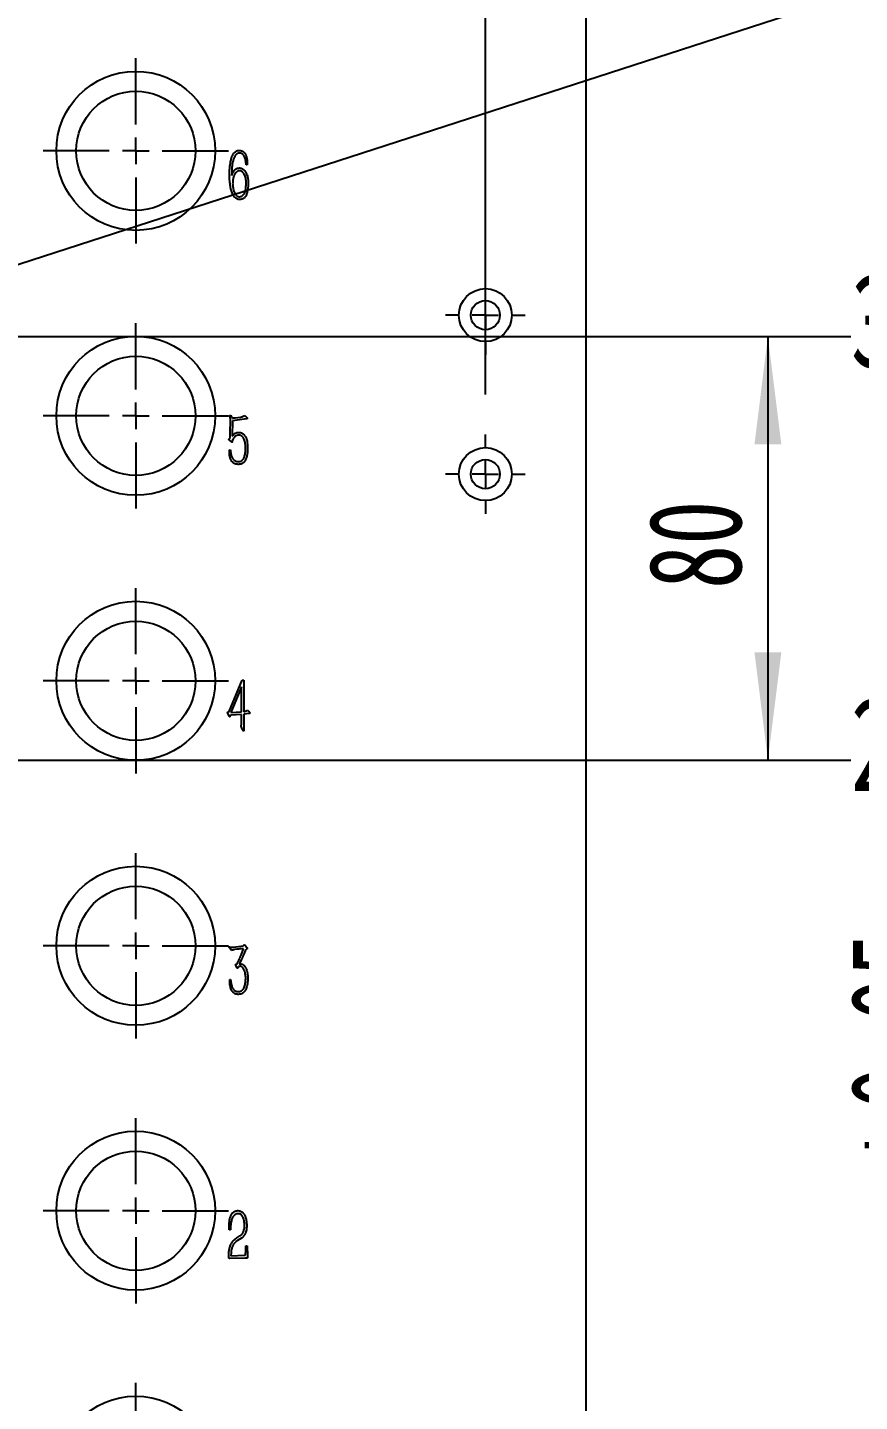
# Model space of a CAD drawing. Extents: x 2 to 292, y 3 to 207.
# Drawn here: x 146.7 to 178.1, y 81.1 to 132.9 of the extents above; entities that cross this region are included whole.
import ezdxf

# ---------------------------------------------------------------- set-up
doc = ezdxf.new("R2010")
doc.units = 0
doc.linetypes.add('SLD-实线', pattern=[0])
doc.layers.get('0').update_dxf_attribs({"linetype": 'CONTINUOUS'})
doc.layers.add('图框', color=7, linetype='SLD-实线')
doc.styles.add('SLDTEXTSTYLE0', font='TXT', dxfattribs={"width": 0.7, "bigfont": 'bigfont'})
doc.styles.add('SLDTEXTSTYLE10', font='TXT', dxfattribs={"width": 0.633333})
doc.styles.add('SLDTEXTSTYLE2', font='TXT', dxfattribs={"width": 0.7})
doc.dimstyles.new('SLDDIMSTYLE1', dxfattribs={"dimtxt": 3.5, "dimasz": 4.08, "dimexe": 0, "dimexo": 0.0625, "dimgap": 0.875, "dimtad": 0, "dimtih": 1, "dimtoh": 1, "dimlfac": 5, "dimrnd": 1e-09, "dimzin": 12, "dimtxsty": 'SLDTEXTSTYLE2', "dimblk1": 'NONE', "dimblk2": 'NONE', "dimsah": 1, "dimcen": 0.09, "dimazin": 3, "dimtfac": 1, "dimtofl": 0, "dimtmove": 0, "dimatfit": 3, "dimtolj": 1, "dimtzin": 12})
doc.dimstyles.new('SLDDIMSTYLE4', dxfattribs={"dimtxt": 3.5, "dimasz": 4.08, "dimexe": 0, "dimexo": 0.0625, "dimgap": 0.875, "dimtad": 2, "dimlfac": 5, "dimrnd": 1e-09, "dimzin": 12, "dimtxsty": 'SLDTEXTSTYLE2', "dimsah": 1, "dimcen": 0.09, "dimazin": 3, "dimtfac": 1, "dimtofl": 0, "dimtmove": 0, "dimatfit": 3, "dimtolj": 1, "dimtzin": 12})
doc.dimstyles.new('SLDDIMSTYLE5', dxfattribs={"dimtxt": 3.5, "dimasz": 4.08, "dimexe": 0, "dimexo": 0.0625, "dimgap": 0.875, "dimtad": 2, "dimlfac": 5, "dimrnd": 1e-09, "dimzin": 12, "dimtxsty": 'SLDTEXTSTYLE2', "dimsah": 1, "dimcen": 0.09, "dimazin": 3, "dimtol": 1, "dimtp": 0.05, "dimtfac": 1, "dimtofl": 0, "dimtmove": 0, "dimatfit": 3, "dimtolj": 1})
doc.dimstyles.new('SLDDIMSTYLE8', dxfattribs={"dimtxt": 3.5, "dimasz": 4.08, "dimexe": 0, "dimexo": 0.0625, "dimgap": 0.875, "dimtad": 0, "dimtih": 1, "dimtoh": 1, "dimlfac": 5, "dimrnd": 1e-09, "dimzin": 4, "dimtxsty": 'SLDTEXTSTYLE2', "dimblk1": 'NONE', "dimsah": 1, "dimcen": 0, "dimazin": 3, "dimtfac": 1, "dimtmove": 0, "dimatfit": 3, "dimtolj": 1, "dimtzin": 12})

# ---------------------------------------------------------------- blocks, each defined once
blk = doc.blocks.new('_D_20')
at = {"layer": '图框', "color": 5}
blk.add_line((163.965, 119.071), (163.965, 165.671), dxfattribs=at)
at = {"layer": '图框', "color": 5, "insert": (161.618, 165.671), "char_height": 3.5, "attachment_point": 1, "rotation": 90, "style": 'SLDTEXTSTYLE2'}
blk.add_mtext('571', dxfattribs=at)
blk = doc.blocks.new('_NONE')
blk = doc.blocks.new('_D_35')
at = {"layer": '图框', "color": 5}
blk.add_line((113.265, 105.271), (177.765, 105.271), dxfattribs=at)
at = {"layer": '图框', "color": 5, "insert": (177.765, 107.618), "char_height": 3.5, "attachment_point": 1, "style": 'SLDTEXTSTYLE2'}
blk.add_mtext('295', dxfattribs=at)
blk = doc.blocks.new('_D_40')
at = {"layer": '图框', "color": 5}
blk.add_line((113.265, 121.271), (177.765, 121.271), dxfattribs=at)
at = {"layer": '图框', "color": 5, "insert": (177.765, 123.618), "char_height": 3.5, "attachment_point": 1, "style": 'SLDTEXTSTYLE2'}
blk.add_mtext('375', dxfattribs=at)
blk = doc.blocks.new('_D_47')
at = {"layer": '图框', "color": 5}
blk.add_line((115.265, 159.271), (176.538, 159.271), dxfattribs=at)
at = {"layer": '图框', "color": 5, "insert": (176.538, 161.618), "char_height": 3.5, "attachment_point": 1, "style": 'SLDTEXTSTYLE2'}
blk.add_mtext('565', dxfattribs=at)
blk = doc.blocks.new('_D_54')
at = {"layer": '图框', "color": 5}
for p, q in [((145.265, 146.271), (188.626, 146.271)), ((186.626, 146.271), (186.626, 80.271)), ((145.265, 80.271), (188.626, 80.271))]:
    blk.add_line(p, q, dxfattribs=at)
for points in [[(186.626, 146.271), (186.118, 142.191), (187.134, 142.191)], [(186.626, 80.271), (187.134, 84.351), (186.118, 84.351)]]:
    blk.add_solid(points, dxfattribs=at)
at = {"layer": '图框', "color": 5, "char_height": 3.5, "attachment_point": 1, "rotation": 90, "style": 'SLDTEXTSTYLE2'}
for s, insert in [('0.05', (177.745, 92.068)), ('0', (182.1, 92.068)), ('+', (177.745, 89.914)), ('330', (182.115, 83.775))]:
    blk.add_mtext(s, dxfattribs=dict(at, insert=insert))
blk = doc.blocks.new('_D_55')
at = {"layer": '图框', "color": 5}
for p, q in [((107.265, 121.271), (176.633, 121.271)), ((174.633, 121.271), (174.633, 105.271)), ((107.265, 105.271), (176.633, 105.271))]:
    blk.add_line(p, q, dxfattribs=at)
for points in [[(174.633, 121.271), (174.125, 117.191), (175.141, 117.191)], [(174.633, 105.271), (175.141, 109.351), (174.125, 109.351)]]:
    blk.add_solid(points, dxfattribs=at)
at = {"layer": '图框', "color": 5, "insert": (170.122, 111.738), "char_height": 3.5, "attachment_point": 1, "rotation": 90, "style": 'SLDTEXTSTYLE2'}
blk.add_mtext('80', dxfattribs=at)
blk = doc.blocks.new('SW_SYMBOL_HOLE_SPOT')
at = {"layer": '图框', "color": 0}
for p, q in [((0, 875), (0, 75)), ((1600, 75), (1600, 875)), ((0, 75), (1600, 75))]:
    blk.add_line(p, q, dxfattribs=at)
blk = doc.blocks.new('SW_SYMBOL_HOLE_DEPTH')
at = {"layer": '图框', "color": 0}
for p, q in [((0, 875), (800, 875)), ((400, 875), (400, 75)), ((100, 555), (400, 75)), ((700, 555), (400, 75))]:
    blk.add_line(p, q, dxfattribs=at)
blk = doc.blocks.new('_D_61')
at = {"layer": '图框', "color": 5}
for p, q in [((113.788, 113.441), (189.996, 138.136)), ((189.996, 138.136), (217.15, 138.136)), ((112.741, 113.102), (113.788, 113.441))]:
    blk.add_line(p, q, dxfattribs=at)
blk.add_solid([(113.788, 113.441), (117.826, 114.215), (117.512, 115.182)], dxfattribs=at)
at = {"layer": '图框', "color": 5, "xscale": 0.004511737089201878, "yscale": 0.004511737089201878, "zscale": 0.004511737089201878}
for name, p in [('SW_SYMBOL_HOLE_SPOT', (192.078, 132.95)), ('SW_SYMBOL_HOLE_DEPTH', (209.691, 132.95))]:
    blk.add_blockref(name, p, dxfattribs=at)
at = {"layer": '图框', "color": 5, "char_height": 3.5, "attachment_point": 1}
for s, insert, style in [('%%c', (197.714, 141.97), 'SLDTEXTSTYLE2'), ('5.50 贯\\M+190FA', (203.141, 141.956), 'SLDTEXTSTYLE0'), ('2 x', (191.584, 141.956), 'SLDTEXTSTYLE10'), ('%%c', (199.441, 136.956), 'SLDTEXTSTYLE2'), ('10', (204.868, 136.941), 'SLDTEXTSTYLE2'), ('5', (214.901, 136.941), 'SLDTEXTSTYLE2')]:
    blk.add_mtext(s, dxfattribs=dict(at, insert=insert, style=style))
blk = doc.blocks.new('SW_CENTERMARKSYMBOL_12')
at = {"layer": '图框', "color": 0}
for p, q in [((0, 1), (0, 3.5)), ((-1, 0), (-3.5, 0)), ((0, 0), (-0.5, 0)), ((0, 0), (0, 0.5)), ((0, 0), (0, -0.5)), ((0, 0), (0.5, 0)), ((1, 0), (3.5, 0)), ((0, -1), (0, -3.5))]:
    blk.add_line(p, q, dxfattribs=at)
blk = doc.blocks.new('SW_CENTERMARKSYMBOL_13')
at = {"layer": '图框', "color": 0}
for p, q in [((0, 1), (0, 3.5)), ((-1, 0), (-3.5, 0)), ((0, 0), (-0.5, 0)), ((0, 0), (0, 0.5)), ((0, 0), (0, -0.5)), ((0, 0), (0.5, 0)), ((1, 0), (3.5, 0)), ((0, -1), (0, -3.5))]:
    blk.add_line(p, q, dxfattribs=at)
blk = doc.blocks.new('SW_CENTERMARKSYMBOL_14')
at = {"layer": '图框', "color": 0}
for p, q in [((0, 1), (0, 3.5)), ((-1, 0), (-3.5, 0)), ((0, 0), (-0.5, 0)), ((0, 0), (0, 0.5)), ((0, 0), (0, -0.5)), ((0, 0), (0.5, 0)), ((1, 0), (3.5, 0)), ((0, -1), (0, -3.5))]:
    blk.add_line(p, q, dxfattribs=at)
blk = doc.blocks.new('SW_CENTERMARKSYMBOL_18')
at = {"layer": '图框', "color": 0}
for p, q in [((0, 1), (0, 3.5)), ((-1, 0), (-3.5, 0)), ((0, 0), (-0.5, 0)), ((0, 0), (0, 0.5)), ((0, 0), (0, -0.5)), ((0, 0), (0.5, 0)), ((1, 0), (3.5, 0)), ((0, -1), (0, -3.5))]:
    blk.add_line(p, q, dxfattribs=at)
blk = doc.blocks.new('SW_CENTERMARKSYMBOL_19')
at = {"layer": '图框', "color": 0}
for p, q in [((0, 1), (0, 3.5)), ((-1, 0), (-3.5, 0)), ((0, 0), (-0.5, 0)), ((0, 0), (0, 0.5)), ((0, 0), (0, -0.5)), ((0, 0), (0.5, 0)), ((1, 0), (3.5, 0)), ((0, -1), (0, -3.5))]:
    blk.add_line(p, q, dxfattribs=at)
blk = doc.blocks.new('SW_CENTERMARKSYMBOL_20')
at = {"layer": '图框', "color": 0}
for p, q in [((0, 1), (0, 3.5)), ((-1, 0), (-3.5, 0)), ((0, 0), (-0.5, 0)), ((0, 0), (0, 0.5)), ((0, 0), (0, -0.5)), ((0, 0), (0.5, 0)), ((1, 0), (3.5, 0)), ((0, -1), (0, -3.5))]:
    blk.add_line(p, q, dxfattribs=at)
blk = doc.blocks.new('SW_CENTERMARKSYMBOL_49')
at = {"layer": '图框', "color": 0}
for p, q in [((0, 1), (0, 1.5)), ((-1, 0), (-1.5, 0)), ((0, 0), (-0.5, 0)), ((0, 0), (0, 0.5)), ((0, 0), (0, -0.5)), ((0, 0), (0.5, 0)), ((1, 0), (1.5, 0)), ((0, -1), (0, -1.5))]:
    blk.add_line(p, q, dxfattribs=at)
blk = doc.blocks.new('SW_CENTERMARKSYMBOL_50')
at = {"layer": '图框', "color": 0}
for p, q in [((0, 1), (0, 1.5)), ((-1, 0), (-1.5, 0)), ((0, 0), (-0.5, 0)), ((0, 0), (0, 0.5)), ((0, 0), (0, -0.5)), ((0, 0), (0.5, 0)), ((1, 0), (1.5, 0)), ((0, -1), (0, -1.5))]:
    blk.add_line(p, q, dxfattribs=at)

msp = doc.modelspace()

# ---------------------------------------------------------------- linework, layer by layer
at = {"color": 7, "linetype": 'SLD-实线'}
for p, q in [((167.76450306, 46.27149122), (167.76450306, 162.27148789)), ((154.97460991, 127.7443217), (154.93454963, 127.7443217)), ((154.97460991, 127.83637362), (154.97460991, 127.7443217)), ((154.38777834, 127.44813579), (154.3852213, 127.33605372)), ((154.3217215, 118.28512716), (154.35070127, 118.29663383)), ((154.33322817, 118.19605845), (154.3217215, 118.28512716)), ((154.77345914, 118.23910045), (154.81649965, 118.25657355)), ((154.85101968, 118.27063727), (154.87701625, 118.28811037)), ((154.87701625, 118.28811037), (154.9605462, 118.20458191)), ((154.32768792, 117.44813489), (154.33322817, 117.75582748)), ((154.33322817, 117.75582748), (154.33621139, 117.97743457)), ((154.39928502, 118.21054833), (154.41675812, 118.18753498)), ((154.4107917, 118.08397638), (154.40226823, 117.49970185)), ((154.94605631, 118.1585552), (154.4107917, 118.08397638)), ((154.45127517, 118.19307523), (154.51179177, 118.19605845)), ((154.51179177, 118.19605845), (154.62387234, 118.21310537)), ((154.62387234, 118.21310537), (154.71890897, 118.22461056)), ((154.29572493, 117.40509289), (154.32768792, 117.44813489)), ((154.36220795, 117.30153429), (154.30169136, 117.35011803)), ((154.4107917, 117.35011803), (154.40525145, 117.31304097)), ((154.43124503, 117.390603), (154.4107917, 117.35011803)), ((154.29870814, 116.91031324), (154.30169136, 116.99085849)), ((154.30169136, 116.99085849), (154.33322817, 116.99085849)), ((154.29018468, 107.11743029), (154.77644235, 108.29109306)), ((154.76195246, 108.04945657), (154.35624153, 107.07396137)), ((154.76195246, 107.09441731), (154.76195246, 108.04945657)), ((154.77644235, 108.29109306), (154.83951301, 108.29109306)), ((154.83951301, 108.29109306), (154.83951301, 107.1059238)), ((154.23563451, 107.09441731), (154.25864786, 107.09995756)), ((154.29572493, 106.9358833), (154.24117476, 107.04540814)), ((154.25864786, 107.09995756), (154.29018468, 107.11743029)), ((154.35325831, 106.9763692), (154.32470471, 106.93332626)), ((154.75896925, 106.99938218), (154.35325831, 106.9763692)), ((154.35624153, 107.07396137), (154.76195246, 107.09441731)), ((154.76195246, 106.69424681), (154.75896925, 106.99938218)), ((155.04108995, 107.03688486), (154.83951301, 107.01387188)), ((154.83951301, 107.01387188), (154.83951301, 106.49863629)), ((154.86849278, 107.11146405), (154.91153628, 107.12893678)), ((154.95457977, 107.14896674), (154.97460991, 107.16601329)), ((154.97460991, 107.16601329), (155.05515367, 107.08291082)), ((154.77345914, 106.48457295), (154.75896925, 106.52463248)), ((154.7994557, 106.43258056), (154.77345914, 106.48457295)), ((154.37371463, 98.08951634), (154.30169136, 98.19605815)), ((154.36476499, 98.21907113), (154.45681542, 98.22205434)), ((154.40226823, 98.10102301), (154.37371463, 98.08951634)), ((154.45681542, 98.22205434), (154.81948287, 98.26509709)), ((154.58338887, 98.14150872), (154.49730188, 98.12701921)), ((154.74192232, 97.91691917), (154.83397275, 98.16153849)), ((154.81948287, 98.26509709), (154.84803647, 98.29109328)), ((154.84803647, 98.29109328), (154.87104982, 98.31410626)), ((154.90556985, 98.27063734), (154.9605462, 98.2015984)), ((154.94008988, 98.14150872), (154.90855307, 98.11551253)), ((154.53182191, 97.56874087), (154.55483526, 97.57769051)), ((154.58338887, 97.45111855), (154.53736216, 97.54018726)), ((154.55483526, 97.57769051), (154.5923385, 97.59175348)), ((154.6468857, 97.4941613), (154.62685555, 97.4566588)), ((154.6929124, 97.49970155), (154.6468857, 97.4941613)), ((154.753429, 97.75028768), (154.66691584, 97.58621397)), ((154.31021482, 96.99639919), (154.34175164, 96.99639919)), ((154.31319803, 96.88431712), (154.31021482, 96.99639919)), ((154.34175164, 87.64374571), (154.3391946, 87.54871058)), ((154.3391946, 87.54871058), (154.29572493, 87.54871058)), ((154.57784862, 87.24655824), (154.69589561, 87.32156473)), ((154.75044579, 87.23505157), (154.60938543, 87.14598286)), ((154.36220795, 86.6942467), (154.35624153, 86.57364117)), ((154.91451949, 86.6942467), (154.92602617, 86.94483357)), ((154.92602617, 86.94483357), (154.96608645, 86.94483357)), ((154.96608645, 86.94483357), (154.98057634, 86.56511771)), ((154.89406318, 86.47860604), (154.3217215, 86.46411615)), ((154.35624153, 86.57364117), (154.87104982, 86.5906881))]:
    msp.add_line(p, q, dxfattribs=at)
for centre, radius in [((150.76450569, 128.27148955), 3), ((150.76450569, 128.27148955), 2.25), ((163.96450569, 122.07148955), 1), ((163.96450569, 122.07148955), 0.55), ((150.76450569, 118.27148955), 3), ((150.76450569, 118.27148955), 2.25), ((163.96450569, 116.07148955), 1), ((163.96450569, 116.07148955), 0.55), ((150.76450569, 108.27148955), 3), ((150.76450569, 108.27148955), 2.25), ((150.76450569, 98.27148955), 3), ((150.76450569, 98.27148955), 2.25), ((150.76450569, 88.27148955), 3), ((150.76450569, 88.27148955), 2.25), ((150.76450569, 78.27148955), 3)]:
    msp.add_circle(centre, radius, dxfattribs=at)
for points, knots in [([(154.30467493, 127.45964212), (154.30518772, 127.47995804), (154.30615253, 127.51818177), (154.30833604, 127.571879), (154.31059155, 127.6182296), (154.31541766, 127.67140206), (154.32336884, 127.73655352), (154.33590653, 127.81628073), (154.35061639, 127.89626073), (154.36665246, 127.96057338), (154.38208338, 128.0097957), (154.39658737, 128.04744773), (154.41481681, 128.08600284), (154.43462072, 128.12568618), (154.45723615, 128.16338516), (154.48214001, 128.19728376), (154.50902055, 128.22590434), (154.53779463, 128.25013269), (154.57027391, 128.26843696), (154.60652012, 128.2813717), (154.64706185, 128.28807299), (154.67527572, 128.28809738), (154.68992957, 128.28811005)], [0, 0, 0, 0, 0.0605814262, 0.1139819893, 0.1602112649, 0.198896638, 0.2731169913, 0.3558302626, 0.43946636, 0.5154714125, 0.5532396233, 0.5931907123, 0.6356339582, 0.6803307357, 0.725359301, 0.7665219732, 0.8054683857, 0.8421771033, 0.8782103091, 0.9159832679, 0.9563629906, 1, 1, 1, 1]), ([(154.93454921, 127.74432143), (154.93181117, 127.76148717), (154.9263938, 127.79545051), (154.92140422, 127.84734974), (154.91531918, 127.90127793), (154.90490051, 127.95833878), (154.88850798, 128.01766257), (154.86545055, 128.06482422), (154.8436382, 128.10016243), (154.8250429, 128.12379406), (154.80370946, 128.14358913), (154.78090761, 128.16025379), (154.75635302, 128.17313784), (154.73060978, 128.18243474), (154.70328905, 128.18659409), (154.67548132, 128.18633208), (154.64840609, 128.18317877), (154.62325679, 128.17662134), (154.60058004, 128.16774444), (154.57953031, 128.15599014), (154.56021527, 128.13899256), (154.54006844, 128.1176917), (154.51985801, 128.0899257), (154.49870347, 128.05713008), (154.47820088, 128.0188242), (154.46011213, 127.97521944), (154.44395911, 127.92692512), (154.42520001, 127.85555486), (154.40780535, 127.75972446), (154.39737319, 127.66167927), (154.39244068, 127.58467576), (154.3899927, 127.53309539), (154.3879855, 127.48835287), (154.38784285, 127.46078034), (154.38777743, 127.44813562)], [0, 0, 0, 0, 0.0366443306, 0.0725027817, 0.109917687, 0.1510444103, 0.1947427008, 0.2392255322, 0.2611663745, 0.2822649457, 0.3023972495, 0.3223504766, 0.3416452708, 0.3606872838, 0.3797951537, 0.3995654131, 0.4191830393, 0.4371285226, 0.454205465, 0.4704420364, 0.4876628698, 0.5082185937, 0.5321825445, 0.5599357586, 0.5904897958, 0.6236478967, 0.6593596612, 0.6977966449, 0.7791666314, 0.8644461895, 0.9055729128, 0.941862922, 0.973338422, 1, 1, 1, 1]), ([(154.68992957, 128.28811005), (154.70478168, 128.28688054), (154.73284805, 128.28455711), (154.7715337, 128.27402313), (154.80476463, 128.26003562), (154.83107208, 128.2402079), (154.85171741, 128.21834317), (154.87079488, 128.19848282), (154.88580091, 128.17835813), (154.89885257, 128.15861748), (154.90964626, 128.1366998), (154.92045785, 128.11191426), (154.93045837, 128.08274574), (154.9401799, 128.05084649), (154.94925458, 128.01872731), (154.95698339, 127.98890043), (154.96296672, 127.96260848), (154.96902289, 127.9308929), (154.97404261, 127.88923269), (154.97440932, 127.8550018), (154.97460888, 127.83637342)], [0, 0, 0, 0, 0.07544704266, 0.14257396188, 0.2025760302, 0.25720459047, 0.30816371359, 0.35509039822, 0.39674616968, 0.43532730799, 0.47497075468, 0.52048726544, 0.57245557808, 0.63126867636, 0.68967414542, 0.74176224687, 0.78756880144, 0.82643828807, 0.90554812104, 1, 1, 1, 1]), ([(154.38522043, 127.3360538), (154.39233438, 127.3561272), (154.40519294, 127.39241013), (154.4249359, 127.44246911), (154.44729119, 127.48491685), (154.47335181, 127.52416804), (154.50707616, 127.56039495), (154.54152743, 127.58686267), (154.57392206, 127.60515734), (154.60268959, 127.61564206), (154.63507984, 127.62288467), (154.65793038, 127.62510844), (154.66989974, 127.62627327)], [0, 0, 0, 0, 0.1463710204, 0.2645675197, 0.3693667506, 0.4755032446, 0.5874045908, 0.7078730407, 0.7725382873, 0.8423483439, 0.9174203962, 1, 1, 1, 1]), ([(154.66989974, 127.62627327), (154.68719188, 127.62561204), (154.72007676, 127.62435456), (154.76741905, 127.61020098), (154.81167691, 127.58536476), (154.8457686, 127.55499681), (154.87328963, 127.52502721), (154.89356055, 127.4975837), (154.91334138, 127.46654122), (154.9387673, 127.42002585), (154.96618483, 127.35658923), (154.98599556, 127.28880313), (154.99628616, 127.23136936), (155.00299625, 127.18507479), (155.00654962, 127.1356672), (155.00862016, 127.06659406), (155.00760536, 126.98038196), (155.00290411, 126.91186024), (155.00060504, 126.87835084)], [0, 0, 0, 0, 0.0568217948, 0.1080593749, 0.1610619649, 0.2227891074, 0.2575761585, 0.2950166431, 0.3350030982, 0.3787785545, 0.4695439828, 0.5621157701, 0.610673513, 0.6617033449, 0.716155201, 0.7737503774, 0.8893563997, 1, 1, 1, 1]), ([(154.7189089, 126.43556371), (154.70455112, 126.43436005), (154.67592507, 126.43196024), (154.63977061, 126.43852778), (154.61077739, 126.44864938), (154.58728202, 126.46074545), (154.56117108, 126.47539881), (154.53396513, 126.49453365), (154.50632315, 126.51679045), (154.48158843, 126.54428783), (154.45879546, 126.57498491), (154.43251599, 126.62143518), (154.40487714, 126.68306803), (154.37923477, 126.74705989), (154.36272813, 126.80368232), (154.35153618, 126.85439701), (154.34095244, 126.91326332), (154.33180928, 126.97742976), (154.32374263, 127.04083119), (154.31699976, 127.09768047), (154.31129667, 127.14495122), (154.30610785, 127.19519357), (154.30248808, 127.25104424), (154.30131798, 127.31687554), (154.30243835, 127.38621197), (154.30390049, 127.4342161), (154.30467493, 127.45964212)], [0, 0, 0, 0, 0.0353424998, 0.0704646544, 0.0893749581, 0.1107980772, 0.135388309, 0.1630306982, 0.1925778133, 0.2225195102, 0.2537796182, 0.2865238921, 0.3536324173, 0.4199308306, 0.4560009181, 0.4986670151, 0.5477043329, 0.6031855759, 0.6581776758, 0.7050166418, 0.7440932433, 0.7753709456, 0.8293307017, 0.881788936, 0.9373879445, 1, 1, 1, 1]), ([(154.6728829, 127.52015778), (154.66300635, 127.51862979), (154.64311894, 127.51555303), (154.61446609, 127.50505466), (154.58700205, 127.48980408), (154.55372738, 127.46339469), (154.51729941, 127.42644363), (154.48913733, 127.38380598), (154.47255465, 127.34627066), (154.46067507, 127.31416172), (154.45016308, 127.27706708), (154.44039771, 127.23573072), (154.43238547, 127.1902102), (154.42638733, 127.1411465), (154.42310042, 127.08863803), (154.42257016, 127.05251524), (154.42229692, 127.03390166)], [0, 0, 0, 0, 0.0502509555, 0.1011852845, 0.1527641561, 0.2078764149, 0.3146668152, 0.4129267658, 0.4632133838, 0.5211793106, 0.5852759297, 0.6573186139, 0.7350946515, 0.8180058709, 0.9062209105, 1, 1, 1, 1]), ([(154.91451938, 127.24400181), (154.90671074, 127.27025327), (154.89119506, 127.3224146), (154.86158124, 127.38309454), (154.83410477, 127.42643103), (154.81379473, 127.45469524), (154.79111044, 127.47647767), (154.76854544, 127.49404254), (154.74496344, 127.50630845), (154.72157351, 127.51583441), (154.69718063, 127.51995156), (154.68098921, 127.52008898), (154.6728829, 127.52015778)], [0, 0, 0, 0, 0.2076888393, 0.4126750173, 0.5096135134, 0.5973977047, 0.6759453719, 0.747553224, 0.8136547057, 0.8771446398, 0.9384918551, 1, 1, 1, 1]), ([(154.69291273, 126.54210536), (154.70336851, 126.54309645), (154.72432521, 126.54508291), (154.75475795, 126.55602315), (154.78401744, 126.57238988), (154.81147696, 126.59474454), (154.83642256, 126.6211516), (154.8586249, 126.65041921), (154.87656776, 126.68259811), (154.8953208, 126.72991723), (154.91262034, 126.79478193), (154.92213576, 126.87842973), (154.92799371, 126.96593877), (154.93251093, 127.05611596), (154.93148788, 127.1495821), (154.9202717, 127.21199355), (154.91451938, 127.24400181)], [0, 0, 0, 0, 0.0387458311, 0.0776590162, 0.1186216475, 0.1623940456, 0.2081433308, 0.2528409082, 0.2980429335, 0.3440363612, 0.4409819081, 0.5454734484, 0.6551350971, 0.7656657743, 0.8798196712, 1, 1, 1, 1]), ([(154.42229692, 127.03390166), (154.42315858, 127.00830273), (154.42492698, 126.95576544), (154.43567239, 126.87608486), (154.45435525, 126.79524525), (154.47668133, 126.72900283), (154.49882874, 126.67837227), (154.51872487, 126.64417909), (154.54029578, 126.6130228), (154.56496566, 126.58626876), (154.59209496, 126.56354896), (154.62344529, 126.54924082), (154.65738668, 126.54080978), (154.68078879, 126.54166322), (154.69291273, 126.54210536)], [0, 0, 0, 0, 0.124056225, 0.2546035711, 0.3888495497, 0.5255507472, 0.5927160765, 0.656237715, 0.7169718952, 0.775916588, 0.832247141, 0.887055714, 0.9414869355, 1, 1, 1, 1]), ([(155.00060504, 126.87835084), (154.9979193, 126.8609923), (154.99234913, 126.82499108), (154.98054641, 126.76945581), (154.96606809, 126.71046664), (154.94943465, 126.65018651), (154.93017531, 126.59295054), (154.90469542, 126.54417464), (154.87387999, 126.50588224), (154.83827457, 126.47948285), (154.80311075, 126.46208678), (154.77166178, 126.44861962), (154.74428773, 126.43890068), (154.72677668, 126.43659821), (154.7189089, 126.43556371)], [0, 0, 0, 0, 0.0925180878, 0.1918804648, 0.2989685859, 0.4124549615, 0.5213400887, 0.6164254603, 0.700936669, 0.7778682285, 0.8478224864, 0.9071742265, 0.9582930089, 1, 1, 1, 1]), ([(154.35070093, 118.29663339), (154.35492183, 118.28597372), (154.36201858, 118.26805128), (154.37198414, 118.24411523), (154.38454764, 118.22612128), (154.39416477, 118.21595774), (154.39928393, 118.21054773)], [0, 0, 0, 0, 0.34482037, 0.5797578424, 0.7763067281, 1, 1, 1, 1]), ([(154.7189089, 118.22461122), (154.72778698, 118.22604654), (154.74644563, 118.22906307), (154.76416829, 118.23564877), (154.77345823, 118.23910089)], [0, 0, 0, 0, 0.4758157777, 1, 1, 1, 1]), ([(154.81650106, 118.25657372), (154.82092998, 118.2582173), (154.8287004, 118.26110091), (154.83861427, 118.26563549), (154.84575308, 118.26853475), (154.84959959, 118.27007006), (154.85102055, 118.27063722)], [0, 0, 0, 0, 0.3800052952, 0.666709348, 0.8768774777, 1, 1, 1, 1]), ([(154.33621126, 117.97743458), (154.3362116, 117.98567381), (154.33621231, 118.00343076), (154.33620604, 118.03184175), (154.33623437, 118.06380479), (154.33611662, 118.09761175), (154.33652425, 118.1301546), (154.33536769, 118.15784333), (154.33484175, 118.17918357), (154.33370325, 118.1910892), (154.3332281, 118.19605806)], [0, 0, 0, 0, 0.11301649307, 0.24357002817, 0.38971204507, 0.55144254377, 0.7073273618, 0.8359913704, 0.93155032141, 1, 1, 1, 1]), ([(154.41675676, 118.18753473), (154.42345763, 118.18824134), (154.43506778, 118.18946565), (154.44645939, 118.19200229), (154.45127625, 118.19307489)], [0, 0, 0, 0, 0.577156903, 1, 1, 1, 1]), ([(154.96054538, 118.20458139), (154.96367564, 118.20039974), (154.96915577, 118.19307896), (154.97118493, 118.18054108), (154.96850909, 118.17143049), (154.9654568, 118.16341231), (154.9568336, 118.15858184), (154.95009234, 118.1585653), (154.94605571, 118.1585554)], [0, 0, 0, 0, 0.24214071924, 0.42391408002, 0.56767639544, 0.686808027, 0.81246225304, 1, 1, 1, 1]), ([(154.30169177, 117.3501173), (154.29650493, 117.35483485), (154.28845338, 117.36215791), (154.27960753, 117.3760282), (154.28618936, 117.39068024), (154.29203845, 117.39952039), (154.29572543, 117.40509279)], [0, 0, 0, 0, 0.3257790938, 0.5057075932, 0.688422248, 1, 1, 1, 1]), ([(154.40525026, 117.3130408), (154.40492276, 117.3079482), (154.40434782, 117.29900781), (154.40240948, 117.28709784), (154.40123254, 117.27975653), (154.40023593, 117.27310931), (154.39366071, 117.27391629), (154.38728191, 117.27989389), (154.37589509, 117.28907806), (154.36726362, 117.29693299), (154.36220743, 117.3015343)], [0, 0, 0, 0, 0.1771701693, 0.3110340715, 0.405371972, 0.4581939109, 0.4974290622, 0.59673547, 0.7637731076, 1, 1, 1, 1]), ([(154.40226709, 117.49970179), (154.41315957, 117.51294605), (154.4332522, 117.53737686), (154.46311449, 117.57237032), (154.4978183, 117.60209764), (154.53344406, 117.62129219), (154.56684801, 117.63490781), (154.59644446, 117.64183882), (154.62913917, 117.64619837), (154.65198475, 117.64654695), (154.6639334, 117.64672927)], [0, 0, 0, 0, 0.16367972, 0.3019289019, 0.4385332365, 0.5969349756, 0.685799532, 0.782136193, 0.8860532393, 1, 1, 1, 1]), ([(154.6639334, 117.54317078), (154.65368477, 117.5428571), (154.63376238, 117.54224734), (154.60474662, 117.5370961), (154.57786692, 117.52808104), (154.54568578, 117.51226452), (154.51042528, 117.48893037), (154.47615589, 117.45696707), (154.4493169, 117.42458455), (154.43702483, 117.40146939), (154.43124642, 117.39060313)], [0, 0, 0, 0, 0.105043488, 0.2041948336, 0.3009305288, 0.3947486726, 0.5713029974, 0.7321074423, 0.8740657068, 1, 1, 1, 1]), ([(154.6639334, 117.64672927), (154.67574996, 117.64596358), (154.69808556, 117.64451626), (154.72922784, 117.63901202), (154.75626904, 117.63126144), (154.78712831, 117.61537738), (154.82318429, 117.58787467), (154.85717391, 117.55425677), (154.88362959, 117.52168164), (154.90313457, 117.49369131), (154.91935099, 117.46167253), (154.93482203, 117.42720501), (154.94860464, 117.38939207), (154.95998395, 117.34790308), (154.96928756, 117.30276484), (154.97884645, 117.23629703), (154.98729683, 117.14632983), (154.98848123, 117.07242218), (154.98909854, 117.03390166)], [0, 0, 0, 0, 0.0461161681, 0.0871685569, 0.1230705918, 0.1552586232, 0.2218119836, 0.2989365773, 0.3410468203, 0.385273103, 0.4315849394, 0.4806604065, 0.5325029543, 0.5882487615, 0.6481864336, 0.7120005624, 0.8498952255, 1, 1, 1, 1]), ([(154.91153622, 117.07992765), (154.91058028, 117.09826724), (154.90875444, 117.1332956), (154.90330674, 117.18326926), (154.89772435, 117.22826221), (154.88808104, 117.28087026), (154.87243926, 117.3410372), (154.8500446, 117.39685543), (154.82837297, 117.43715544), (154.81061237, 117.4638912), (154.79030428, 117.4867293), (154.76816924, 117.50604882), (154.74414197, 117.52145064), (154.71883637, 117.53319597), (154.6918821, 117.54064286), (154.67335329, 117.54231877), (154.6639334, 117.54317078)], [0, 0, 0, 0, 0.0959597373, 0.1832818026, 0.2626646949, 0.3328564313, 0.4627020059, 0.5869239408, 0.6460593215, 0.7016586842, 0.754252071, 0.8053085037, 0.854735667, 0.9029090181, 0.9506397961, 1, 1, 1, 1]), ([(154.65541007, 116.44110387), (154.63594644, 116.44076744), (154.59984706, 116.44014347), (154.5479617, 116.4463474), (154.50089496, 116.46338024), (154.45613259, 116.48939156), (154.41430541, 116.52603475), (154.37828263, 116.57091724), (154.34953819, 116.61943466), (154.32871725, 116.67006325), (154.31597602, 116.72472322), (154.30510971, 116.78423736), (154.29782614, 116.84721484), (154.2984203, 116.88969898), (154.2987086, 116.91031333)], [0, 0, 0, 0, 0.0865264135, 0.160481316, 0.2307921602, 0.3074847991, 0.389415321, 0.4765114771, 0.5622971479, 0.6393504023, 0.7188495894, 0.8112651674, 0.908421211, 1, 1, 1, 1]), ([(154.3332281, 116.99085883), (154.33454095, 116.97479757), (154.33713708, 116.94303668), (154.34294045, 116.89543995), (154.3523765, 116.84713472), (154.36387468, 116.79826211), (154.37899815, 116.75215662), (154.39510513, 116.70960735), (154.41813898, 116.67088343), (154.446135, 116.63215205), (154.48217585, 116.59640167), (154.51808606, 116.57163166), (154.55093529, 116.55749707), (154.57900464, 116.54974519), (154.61040792, 116.54577247), (154.63238728, 116.54504404), (154.64390357, 116.54466236)], [0, 0, 0, 0, 0.07987526854, 0.15795204207, 0.23749455385, 0.32373569836, 0.4065695729, 0.47795942598, 0.54861283173, 0.62916487739, 0.71430386259, 0.79905765436, 0.84352814786, 0.8910176809, 0.94289766708, 1, 1, 1, 1]), ([(154.64390357, 116.54466236), (154.65743535, 116.54471787), (154.68473924, 116.54482987), (154.71904839, 116.55297263), (154.74606057, 116.56581194), (154.76699653, 116.58086512), (154.78886596, 116.59999433), (154.80998438, 116.62424812), (154.83056532, 116.65121799), (154.84870741, 116.68078562), (154.86321226, 116.71262293), (154.8785044, 116.75846685), (154.89271201, 116.82056717), (154.905738, 116.90051496), (154.91252152, 116.98790325), (154.91187245, 117.04852444), (154.91153622, 117.07992765)], [0, 0, 0, 0, 0.0606707506, 0.1224190533, 0.1563811443, 0.1944362617, 0.2378346846, 0.2866379708, 0.3385773614, 0.3901193762, 0.4420822776, 0.4953528695, 0.6069355975, 0.7277811768, 0.8589841748, 1, 1, 1, 1]), ([(154.98909854, 117.03390166), (154.98840933, 117.0167125), (154.9870761, 116.98346174), (154.98480033, 116.93526), (154.98086056, 116.89050915), (154.97479586, 116.83669571), (154.96539936, 116.77505089), (154.94889861, 116.70668177), (154.92617232, 116.64368299), (154.89581469, 116.58695334), (154.86146564, 116.53740245), (154.82470293, 116.49780285), (154.78675839, 116.46900432), (154.74633213, 116.45086332), (154.70219713, 116.4427594), (154.67163136, 116.44167785), (154.65541007, 116.44110387)], [0, 0, 0, 0, 0.0681069884, 0.1317463227, 0.1910135583, 0.2459148152, 0.3461398194, 0.4376639949, 0.5239589056, 0.6105008574, 0.6916349117, 0.7620502574, 0.82357712, 0.8789658878, 0.9357670485, 1, 1, 1, 1]), ([(154.24117611, 107.04540816), (154.23884251, 107.05187579), (154.23499444, 107.06254084), (154.2321929, 107.07685594), (154.23298945, 107.08695213), (154.23483828, 107.09216729), (154.23563594, 107.09441732)], [0, 0, 0, 0, 0.4078268449, 0.6725022339, 0.8587045221, 1, 1, 1, 1]), ([(154.32470476, 106.93332633), (154.32284151, 106.92881576), (154.32002555, 106.92199889), (154.30961424, 106.91496872), (154.30180369, 106.9250529), (154.29811288, 106.93162931), (154.29572543, 106.93588333)], [0, 0, 0, 0, 0.3207255881, 0.4847157862, 0.6666821062, 1, 1, 1, 1]), ([(154.83951406, 107.10592382), (154.84544065, 107.10587889), (154.85551812, 107.10580248), (154.86470808, 107.10981234), (154.86849339, 107.11146398)], [0, 0, 0, 0, 0.5881037369, 1, 1, 1, 1]), ([(154.91153622, 107.12893682), (154.91710058, 107.13101358), (154.92701889, 107.13471535), (154.93979, 107.14027473), (154.94883072, 107.14455521), (154.95304327, 107.14778804), (154.95457905, 107.14896665)], [0, 0, 0, 0, 0.37378688446, 0.6662632596, 0.87832879669, 1, 1, 1, 1]), ([(155.05515437, 107.08291082), (155.05925765, 107.07797281), (155.06597456, 107.06988948), (155.06890621, 107.05621006), (155.06611045, 107.04695908), (155.06088415, 107.04029707), (155.05177417, 107.03750452), (155.04506852, 107.03711555), (155.04109087, 107.03688482)], [0, 0, 0, 0, 0.2817645995, 0.4612371819, 0.5929921789, 0.700446244, 0.8223110403, 1, 1, 1, 1]), ([(154.75896856, 106.52463253), (154.75676509, 106.52943309), (154.75277788, 106.5381198), (154.74841013, 106.55009384), (154.7445104, 106.55893388), (154.74233952, 106.56945084), (154.74488602, 106.58588019), (154.75049837, 106.60888799), (154.7572385, 106.63348393), (154.76040527, 106.65595912), (154.76170532, 106.67533455), (154.76186842, 106.68785247), (154.76195173, 106.69424685)], [0, 0, 0, 0, 0.0908031708, 0.1643101311, 0.2192199313, 0.2565975908, 0.3473020803, 0.5002279505, 0.6661670863, 0.7846934984, 0.8900174221, 1, 1, 1, 1]), ([(154.82800756, 106.38357138), (154.82560135, 106.38500159), (154.81834777, 106.38931303), (154.81199053, 106.40322651), (154.8043519, 106.41766787), (154.80091797, 106.42812401), (154.79945439, 106.43258054)], [0, 0, 0, 0, 0.1430747988, 0.4313041367, 0.7576147996, 1, 1, 1, 1]), ([(154.83951406, 106.49863637), (154.8395038, 106.49707356), (154.83946927, 106.49181409), (154.84013123, 106.48074226), (154.84039966, 106.46312508), (154.84074507, 106.44123353), (154.84133663, 106.41926701), (154.8411455, 106.40147529), (154.83999227, 106.39025565), (154.83727988, 106.38304517), (154.83197047, 106.38175408), (154.82924525, 106.3830038), (154.82800756, 106.38357138)], [0, 0, 0, 0, 0.0375701713, 0.1264380521, 0.2665139726, 0.4612257271, 0.6525225464, 0.7960129458, 0.8858599367, 0.9286556546, 0.9675980055, 1, 1, 1, 1]), ([(154.30169177, 98.19605806), (154.29865051, 98.20022939), (154.29345876, 98.2073503), (154.28914869, 98.21725619), (154.28594937, 98.22413806), (154.28881682, 98.23106811), (154.30015556, 98.23002894), (154.30871648, 98.22395082), (154.31965116, 98.2181029), (154.33223176, 98.21728042), (154.34748391, 98.21638533), (154.35866239, 98.21812268), (154.36476443, 98.21907106)], [0, 0, 0, 0, 0.1323589942, 0.2259509366, 0.2829398404, 0.3190947808, 0.3965341466, 0.519662492, 0.6050472624, 0.7088782, 0.8410843841, 1, 1, 1, 1]), ([(154.49730225, 98.12701907), (154.49345571, 98.12621039), (154.4829613, 98.12400412), (154.46355389, 98.11797946), (154.43560364, 98.11057051), (154.41432969, 98.10447764), (154.40226709, 98.1010229)], [0, 0, 0, 0, 0.1196153229, 0.3263432745, 0.6180282555, 1, 1, 1, 1]), ([(154.83397389, 98.16153856), (154.81395323, 98.15957931), (154.77026913, 98.15530432), (154.71452053, 98.15190997), (154.66816756, 98.14943807), (154.6363615, 98.14677286), (154.60851018, 98.14428176), (154.59134047, 98.14238655), (154.58338791, 98.14150873)], [0, 0, 0, 0, 0.2400190035, 0.5237096352, 0.6663477982, 0.7938844517, 0.9045326145, 1, 1, 1, 1]), ([(154.90855305, 98.11551257), (154.89933674, 98.09235068), (154.8818501, 98.04840426), (154.85665531, 97.98586091), (154.83360104, 97.93025088), (154.8133578, 97.8810885), (154.7947641, 97.83893256), (154.7794139, 97.80316222), (154.76559373, 97.77446429), (154.75714058, 97.75766511), (154.7534284, 97.75028776)], [0, 0, 0, 0, 0.188412596, 0.3574864497, 0.5096204518, 0.6434181449, 0.759306512, 0.8578576935, 0.9375783519, 1, 1, 1, 1]), ([(154.87105039, 98.31410622), (154.87176409, 98.31325666), (154.87468986, 98.30977392), (154.88098854, 98.30148659), (154.89218846, 98.28817188), (154.9006561, 98.27707612), (154.90556988, 98.27063722)], [0, 0, 0, 0, 0.0599600701, 0.2458029909, 0.5623379452, 1, 1, 1, 1]), ([(154.96054538, 98.20159823), (154.96423707, 98.19680506), (154.97037208, 98.18883958), (154.97492352, 98.17610047), (154.97025968, 98.16746944), (154.96374458, 98.16007107), (154.95318357, 98.15118507), (154.94481603, 98.14500163), (154.94008938, 98.14150873)], [0, 0, 0, 0, 0.2365048753, 0.3930336197, 0.4712979919, 0.5993756411, 0.7736958156, 1, 1, 1, 1]), ([(154.53736191, 97.54018762), (154.53403507, 97.54530672), (154.52823542, 97.55423077), (154.53074972, 97.56440345), (154.53182175, 97.56874078)], [0, 0, 0, 0, 0.5736296112, 1, 1, 1, 1]), ([(154.59233741, 97.59175378), (154.5987212, 97.60496923), (154.61101874, 97.63042708), (154.62895585, 97.66720019), (154.64568954, 97.70096252), (154.6600019, 97.73229192), (154.67334752, 97.76049769), (154.68523353, 97.78588179), (154.69550384, 97.8084525), (154.7063163, 97.83351083), (154.71753048, 97.85965248), (154.72838675, 97.88525756), (154.73628155, 97.90354786), (154.74036318, 97.91322381), (154.7419219, 97.91691892)], [0, 0, 0, 0, 0.1229894698, 0.2369231346, 0.3428715186, 0.4387363517, 0.5255399363, 0.6043605121, 0.6736207002, 0.7333324295, 0.8330590293, 0.911996383, 0.9663927102, 1, 1, 1, 1]), ([(154.66691657, 97.58621361), (154.67714255, 97.58703009), (154.69672709, 97.5885938), (154.72661553, 97.59157885), (154.75918071, 97.58747295), (154.78774318, 97.57604974), (154.81204486, 97.56195438), (154.8315178, 97.54787589), (154.85012126, 97.52957779), (154.86909107, 97.50806703), (154.88810519, 97.48239283), (154.90558401, 97.4512961), (154.92377923, 97.41578642), (154.94653446, 97.36167022), (154.97112245, 97.28926166), (154.98606172, 97.19831609), (154.99344286, 97.10719798), (154.99452646, 97.04655874), (154.99506488, 97.01642883)], [0, 0, 0, 0, 0.04128383929, 0.07906583582, 0.12052724083, 0.17189025568, 0.20158688236, 0.23347318261, 0.26823045515, 0.30628798494, 0.34880305195, 0.39643241043, 0.44958545909, 0.50923379097, 0.63246952933, 0.75610072347, 0.87881341349, 1, 1, 1, 1]), ([(154.90556988, 97.17197965), (154.90098464, 97.2001113), (154.89192066, 97.2557211), (154.87095393, 97.32246916), (154.85030755, 97.37231149), (154.83188739, 97.40575172), (154.81100895, 97.43562176), (154.78735899, 97.46067421), (154.76338456, 97.4812325), (154.73932062, 97.49495054), (154.71555622, 97.50200954), (154.70032853, 97.50045758), (154.69291273, 97.49970179)], [0, 0, 0, 0, 0.2019199264, 0.3991492233, 0.4943861116, 0.5841091039, 0.6693606335, 0.7520378909, 0.8278781735, 0.8923571305, 0.9475785111, 1, 1, 1, 1]), ([(154.34175143, 96.99639899), (154.34416297, 96.97977815), (154.34878129, 96.94794776), (154.35549916, 96.9020246), (154.36245705, 96.86016253), (154.3702984, 96.81062277), (154.38335792, 96.75499495), (154.40535923, 96.69512491), (154.43519608, 96.6445385), (154.47022822, 96.60285182), (154.51120039, 96.57259348), (154.55506178, 96.55350715), (154.59976445, 96.5444954), (154.62938287, 96.54460744), (154.64390357, 96.54466236)], [0, 0, 0, 0, 0.0828350928, 0.1586365499, 0.2288994498, 0.2921353999, 0.4059923642, 0.5102199197, 0.6053877198, 0.6943021418, 0.7769800436, 0.8541676407, 0.9285043236, 1, 1, 1, 1]), ([(154.62685691, 97.45665896), (154.62418346, 97.45198519), (154.619523, 97.44383767), (154.61315452, 97.43306848), (154.60806809, 97.42676072), (154.60420738, 97.42132297), (154.5986264, 97.42315223), (154.5950367, 97.42940307), (154.58929824, 97.43860519), (154.58556543, 97.44650846), (154.58338791, 97.45111879)], [0, 0, 0, 0, 0.2073785631, 0.3615117357, 0.4704322932, 0.5360111529, 0.5809202493, 0.6659899241, 0.8051569835, 1, 1, 1, 1]), ([(154.64390357, 96.54466236), (154.65558526, 96.54566971), (154.67846483, 96.54764267), (154.71164269, 96.55515396), (154.74232553, 96.56797053), (154.77100789, 96.58436013), (154.79682488, 96.60573274), (154.8200603, 96.63091664), (154.83973774, 96.66083452), (154.8617906, 96.70663706), (154.8832226, 96.76978192), (154.89934847, 96.84998693), (154.90984184, 96.93179818), (154.91477157, 97.01319997), (154.91544327, 97.09339486), (154.90884905, 97.14587992), (154.90556988, 97.17197965)], [0, 0, 0, 0, 0.0462742942, 0.0906320896, 0.1336538571, 0.1771412102, 0.2205959898, 0.2654616346, 0.3119800863, 0.3614012034, 0.465890475, 0.5742588035, 0.6839833759, 0.7913364673, 0.8962360003, 1, 1, 1, 1]), ([(154.99506488, 97.01642883), (154.99392753, 96.99284032), (154.99176693, 96.94802974), (154.98654527, 96.88470895), (154.97875303, 96.82915699), (154.96740498, 96.76652698), (154.94739184, 96.69733314), (154.92266816, 96.63349543), (154.89919339, 96.58750399), (154.87940939, 96.55700735), (154.85774025, 96.52972421), (154.83445394, 96.5058485), (154.81023138, 96.48622768), (154.78672227, 96.46935314), (154.76293344, 96.45742675), (154.73213667, 96.44746344), (154.69450228, 96.44059567), (154.6645281, 96.43921974), (154.6498699, 96.43854687)], [0, 0, 0, 0, 0.0945470073, 0.1796089563, 0.2542485635, 0.3190557719, 0.4342840091, 0.5420059935, 0.5926257155, 0.6407393147, 0.6872810409, 0.7319214269, 0.7739378525, 0.8119574499, 0.8475652687, 0.8799376646, 0.9412861992, 1, 1, 1, 1]), ([(154.6498699, 96.43854687), (154.63736708, 96.43833376), (154.61331309, 96.43792375), (154.57842341, 96.44076403), (154.54664658, 96.44726493), (154.51684519, 96.4561084), (154.48893522, 96.47009333), (154.4622758, 96.49007075), (154.43543832, 96.51467065), (154.40970654, 96.54485921), (154.38615647, 96.57944531), (154.3655649, 96.61770226), (154.34845615, 96.65908846), (154.33144789, 96.71798671), (154.31703195, 96.79330024), (154.31446371, 96.85427381), (154.31319827, 96.88431717)], [0, 0, 0, 0, 0.0592020371, 0.1138979289, 0.1653534418, 0.2125899122, 0.2607280137, 0.3122670191, 0.369876614, 0.4328497908, 0.4996522478, 0.5676799241, 0.6382674426, 0.7112755879, 0.8577375419, 1, 1, 1, 1]), ([(154.29572543, 87.81634359), (154.29684538, 87.83255289), (154.29901123, 87.86389982), (154.30472723, 87.9090784), (154.31134238, 87.95094376), (154.3199427, 87.99032122), (154.33156314, 88.02885599), (154.3481061, 88.06761534), (154.36873829, 88.10792681), (154.39311468, 88.14837935), (154.41986133, 88.18654956), (154.44988333, 88.21761085), (154.4813038, 88.24128582), (154.51473443, 88.25537603), (154.54683268, 88.26413814), (154.57610366, 88.27103047), (154.60240742, 88.27584727), (154.61902612, 88.27636133), (154.62685691, 88.27660355)], [0, 0, 0, 0, 0.0774076068, 0.1496974402, 0.2169127239, 0.2793205481, 0.3416291752, 0.4083827279, 0.4798277827, 0.5572590634, 0.6333532662, 0.7013277624, 0.7623922084, 0.8193691989, 0.872926261, 0.920872178, 0.9627147236, 1, 1, 1, 1]), ([(154.63239707, 88.1585554), (154.62386427, 88.15864275), (154.60684501, 88.158817), (154.58149557, 88.15497282), (154.55683975, 88.14691264), (154.52445208, 88.13230401), (154.48702748, 88.10509208), (154.44763527, 88.06403444), (154.41514297, 88.01390216), (154.39012638, 87.955808), (154.37131577, 87.88962291), (154.35604523, 87.81544741), (154.34601816, 87.73234085), (154.34321677, 87.67417251), (154.34175143, 87.64374611)], [0, 0, 0, 0, 0.0391112931, 0.0780102157, 0.1169691549, 0.1578020756, 0.2406171963, 0.3272798024, 0.4176661505, 0.5130934466, 0.6164119764, 0.7328591251, 0.8602653064, 1, 1, 1, 1]), ([(154.62685691, 88.27660355), (154.63683645, 88.27586774), (154.65655571, 88.27441378), (154.6855622, 88.26767721), (154.71357651, 88.25796409), (154.74940777, 88.24066122), (154.79130665, 88.21353271), (154.82695144, 88.17790847), (154.85161662, 88.14529915), (154.86899082, 88.11754609), (154.88438711, 88.08655595), (154.90372202, 88.04152621), (154.92394903, 87.98177134), (154.93853572, 87.90630053), (154.94788834, 87.82792745), (154.95216747, 87.74780655), (154.95296312, 87.66847534), (154.94830499, 87.61673682), (154.94605571, 87.59175378)], [0, 0, 0, 0, 0.0356737172, 0.0704901625, 0.1059324645, 0.1413166763, 0.2123426185, 0.2829819307, 0.3198990303, 0.3581704549, 0.3996718036, 0.4432849529, 0.5330852276, 0.6241819138, 0.7171450941, 0.8146670606, 0.910508084, 1, 1, 1, 1]), ([(154.85400372, 87.90541242), (154.84980638, 87.92166213), (154.84162017, 87.95335447), (154.82612604, 87.99900852), (154.80606982, 88.04058913), (154.78460267, 88.07943181), (154.75770839, 88.11343257), (154.7218848, 88.13785188), (154.67956408, 88.15417563), (154.64860755, 88.15705015), (154.63239707, 88.1585554)], [0, 0, 0, 0, 0.1376383355, 0.2684404599, 0.3945672022, 0.5156648369, 0.6323150572, 0.746084726, 0.8670365612, 1, 1, 1, 1]), ([(154.29572543, 87.54871095), (154.29482977, 87.56248766), (154.29312227, 87.58875189), (154.29136036, 87.62626004), (154.2906163, 87.65993778), (154.28987092, 87.70099489), (154.29102048, 87.7527731), (154.29410716, 87.79447844), (154.29572543, 87.81634359)], [0, 0, 0, 0, 0.1545900631, 0.2947137172, 0.4204170565, 0.5317754468, 0.7545206276, 1, 1, 1, 1]), ([(154.6958959, 87.32156413), (154.70534692, 87.32784774), (154.72348331, 87.33990592), (154.74853351, 87.35910351), (154.76988975, 87.37902237), (154.78829386, 87.40051743), (154.80495417, 87.42539025), (154.81863663, 87.45639384), (154.83310148, 87.49291309), (154.84996669, 87.54973021), (154.86735593, 87.62472381), (154.874022, 87.71738136), (154.87046092, 87.81124055), (154.85957405, 87.8735377), (154.85400372, 87.90541242)], [0, 0, 0, 0, 0.0529678247, 0.1016446064, 0.1471467765, 0.1890051094, 0.2335107609, 0.2863081436, 0.3467687885, 0.4168237299, 0.5627531759, 0.7050999275, 0.8491125977, 1, 1, 1, 1]), ([(154.28421893, 86.72876635), (154.2863444, 86.7448416), (154.29043878, 86.7758081), (154.29876361, 86.8203828), (154.30763923, 86.86175811), (154.31727162, 86.89990898), (154.3279053, 86.93463443), (154.33951194, 86.9658947), (154.35154401, 86.99419326), (154.3696168, 87.02620634), (154.39258591, 87.06110168), (154.41871202, 87.09872725), (154.44386636, 87.13064384), (154.47674432, 87.16575723), (154.52125479, 87.20408384), (154.55864641, 87.23214754), (154.57784774, 87.24655881)], [0, 0, 0, 0, 0.07882078722, 0.1518361971, 0.22038028745, 0.28453552783, 0.34308129597, 0.39683600762, 0.44662441799, 0.49237379784, 0.5753254167, 0.64967116641, 0.71503434884, 0.77269350618, 0.88327362023, 1, 1, 1, 1]), ([(154.60938407, 87.14598348), (154.59140864, 87.13378019), (154.5573238, 87.11064041), (154.51181111, 87.07284268), (154.47361083, 87.03301635), (154.44473706, 86.9889802), (154.4223114, 86.94365118), (154.40239812, 86.8981364), (154.38736461, 86.84796864), (154.37667219, 86.80300187), (154.36938032, 86.76523654), (154.36572767, 86.7388982), (154.36276039, 86.71562005), (154.36238404, 86.7010733), (154.36220743, 86.69424685)], [0, 0, 0, 0, 0.1211310207, 0.2296875325, 0.3294775053, 0.4277138618, 0.5219775054, 0.6114571941, 0.7044365456, 0.813601545, 0.8692379131, 0.9188805844, 0.9619326001, 1, 1, 1, 1]), ([(154.94605571, 87.59175378), (154.94149607, 87.56605535), (154.93230875, 87.51427507), (154.91252036, 87.45193233), (154.89406544, 87.40453578), (154.87863616, 87.37277526), (154.86215013, 87.34465835), (154.83831142, 87.31140733), (154.8019066, 87.27366369), (154.7681716, 87.24835237), (154.75044523, 87.23505231)], [0, 0, 0, 0, 0.1863645765, 0.3755097409, 0.4661917656, 0.5497391132, 0.6275700105, 0.698854928, 0.8417605491, 1, 1, 1, 1]), ([(154.3217216, 86.46411687), (154.3147642, 86.46409652), (154.30105067, 86.4640564), (154.28699753, 86.47769296), (154.28109831, 86.49438675), (154.27814577, 86.51402201), (154.2761681, 86.54007149), (154.27521814, 86.584875), (154.27724911, 86.6486235), (154.28182382, 86.70122603), (154.28421893, 86.72876635)], [0, 0, 0, 0, 0.0695467376, 0.1370817554, 0.1845080112, 0.2515949244, 0.3414313525, 0.4544905149, 0.7143957736, 1, 1, 1, 1]), ([(154.87105039, 86.59068836), (154.87765626, 86.59105771), (154.8892588, 86.59170644), (154.90040955, 86.60386266), (154.90289158, 86.61870542), (154.90729578, 86.63696158), (154.91057001, 86.66313015), (154.91309584, 86.68303093), (154.91451938, 86.69424685)], [0, 0, 0, 0, 0.1543175334, 0.2710428951, 0.3635619798, 0.5145147121, 0.7263841821, 1, 1, 1, 1]), ([(154.98057521, 86.56511836), (154.98105961, 86.5577363), (154.98190682, 86.54482506), (154.98231923, 86.52774536), (154.9823309, 86.51585249), (154.98215104, 86.50625021), (154.97905836, 86.49785475), (154.97618463, 86.48811325), (154.96497451, 86.48260977), (154.94886076, 86.48084889), (154.92437145, 86.47835502), (154.90515096, 86.47851452), (154.89406338, 86.47860654)], [0, 0, 0, 0, 0.1385018147, 0.24223982, 0.3193529914, 0.3619812046, 0.4200562765, 0.4878496499, 0.5402948042, 0.6404258339, 0.7925751149, 1, 1, 1, 1])]:
    msp.add_open_spline(points, degree=3, knots=knots, dxfattribs=at)

# ---------------------------------------------------------------- block references
at = {"layer": '图框', "color": 5}
for name, p in [('SW_CENTERMARKSYMBOL_18', (150.76450569, 128.27148955)), ('SW_CENTERMARKSYMBOL_50', (163.96450569, 122.07148955)), ('SW_CENTERMARKSYMBOL_19', (150.76450569, 118.27148955)), ('SW_CENTERMARKSYMBOL_49', (163.96450569, 116.07148955)), ('SW_CENTERMARKSYMBOL_12', (150.76450569, 108.27148955)), ('SW_CENTERMARKSYMBOL_13', (150.76450569, 98.27148955)), ('SW_CENTERMARKSYMBOL_14', (150.76450569, 88.27148955)), ('SW_CENTERMARKSYMBOL_20', (150.76450569, 78.27148955))]:
    msp.add_blockref(name, p, dxfattribs=at)

# ---------------------------------------------------------------- dimensions: what is measured, and where the dimension line sits
for feature_location, offset, dtype, picture, middle in [((163.96450569, 117.57148955), (0, 48.09997586), 1, '_D_20', (163.96450569, 167.97320168)), ((113.76450569, 159.27148955), (62.77394455, 0), 0, '_D_47', (178.84018651, 159.27148955)), ((111.76450569, 121.27148955), (66, 0), 0, '_D_40', (180.06624196, 121.27148955)), ((111.76450569, 105.27148955), (66, 0), 0, '_D_35', (180.06624196, 105.27148955))]:
    dim = msp.add_ordinate_dim(feature_location=feature_location, offset=offset, dtype=dtype, origin=(49.76450569, 46.27148955), dimstyle='SLDDIMSTYLE1', dxfattribs=at)
    dim.commit()
    dim.dimension.update_dxf_attribs({"geometry": picture, "text_midpoint": middle})
for base, p1, p2, dimstyle, picture, middle in [((186.62638498, 80.27148955), (143.76450569, 146.27148955), (143.76450569, 80.27148955), 'SLDDIMSTYLE5', '_D_54', (186.62638498, 90.99102822)), ((174.63334842, 105.27148955), (105.76450569, 121.27148955), (105.76450569, 105.27148955), 'SLDDIMSTYLE4', '_D_55', (174.63334842, 113.27148955))]:
    dim = msp.add_linear_dim(base=base, p1=p1, p2=p2, angle=90, dimstyle=dimstyle, dxfattribs=at)
    dim.commit()
    dim.dimension.update_dxf_attribs({"geometry": picture, "text_midpoint": middle, "dimtype": 160})
dim = msp.add_diameter_dim_2p(p1=(112.74128959, 113.1019463), p2=(113.78772178, 113.44103281), text='2 x <> 贯穿\\P{\\fGDT;v}%%c 10 {\\fGDT;x} 5\\P', dimstyle='SLDDIMSTYLE8', dxfattribs=at)
dim.commit()
dim.dimension.update_dxf_attribs({"geometry": '_D_61', "text_midpoint": (204.36706468, 137.44409911), "dimtype": 163})

doc.saveas('drawing.dxf')
